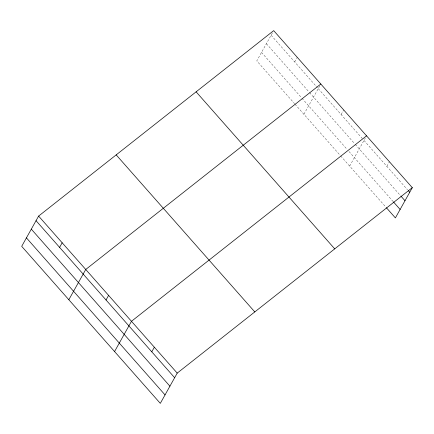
<?xml version="1.0" encoding="UTF-8"?>
<svg xmlns="http://www.w3.org/2000/svg" width="434" height="434" viewBox="0 0 434 434"><rect width="100%" height="100%" fill="white"/><g stroke="black" fill="none" stroke-linecap="round" stroke-linejoin="round"><path stroke-width="0.33" stroke-dasharray="2.17 1.63" d="M272.406 32.93L256.787 60.879L294.577 103.693M294.686 61.926L297.257 57.326M303.914 114.272L320.498 84.597M341.119 114.533L343.69 109.932M349.652 166.097L365.276 138.142M386.857 166.358L389.428 161.752M271.12 35.23L317.357 87.614M318.247 88.623L363.09 139.428M363.99 140.442L407.488 189.729M266.389 43.693L309.073 92.051M309.513 92.556L354.773 143.828M355.224 144.338L400.511 195.653M261.518 52.416L301.527 97.748M301.972 98.252L347.205 149.502M349.001 151.531L392.949 201.322M295.017 104.198L340.234 155.426M340.685 155.936L385.978 207.246"/><path stroke-width="0.65" d="M38.61 216.083L21.7 246.333L160.309 403.37L177.213 373.121L412.3 187.667L273.691 30.63L38.61 216.083L177.213 373.121M59.599 247.38L62.17 242.78M68.827 299.726L85.737 269.476L320.818 84.022M106.032 299.986L108.603 295.386M114.565 351.551L131.475 321.296L366.562 135.842M151.775 351.811L154.347 347.211M412.3 187.667L395.39 217.917L386.423 207.756M408.383 190.743L409.729 192.267M400.962 196.157L404.998 200.73M393.399 201.832L400.121 209.454M196.114 91.829L334.722 248.866M116.187 154.884L254.796 311.921M36.038 220.684L174.642 377.721M31.308 229.147L169.911 386.184M26.431 237.87L165.039 394.907"/></g></svg>
